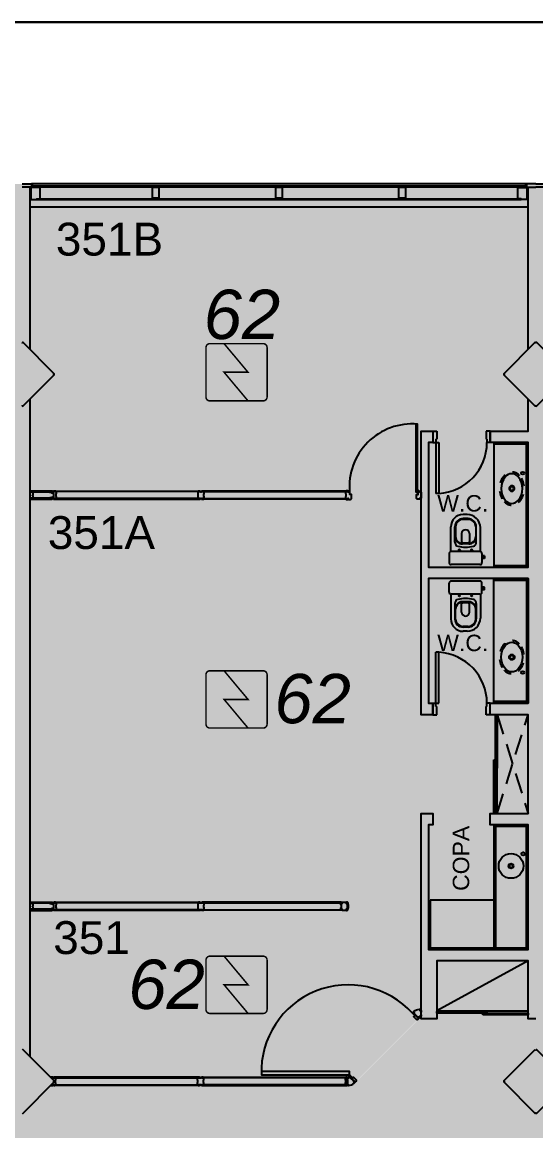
# Model space of a CAD drawing. Header units: metres. Extents: x -331 to 2982, y 362 to 2539.
# Drawn here: x 827.87 to 834.12, y 2226.21 to 2239.7 of the extents above; entities that cross this region are included whole.
import ezdxf

# ---------------------------------------------------------------- set-up
doc = ezdxf.new("R2010")
doc.units = ezdxf.units.M
for name, pattern in [('DASHED2', [0.375, 0.25, -0.125]), ('XR_BL2_3 PAV$0$CONTINUOUS', [0]), ('XR_BL2_3 PAV$0$HIDDEN', [0.375, 0.25, -0.125])]:
    doc.linetypes.add(name, pattern=pattern)
doc.layers.add('_corredores', color=251, linetype='Continuous', plot=False)
doc.layers.add('_salas', color=251, linetype='Continuous', plot=False)
for name, color, linetype in [('ALV', 251, 'Continuous'), ('CX', 251, 'Continuous'), ('DET. FUMAÇA', 1, 'Continuous'), ('Detector_antigo', 84, 'Continuous'), ('Div', 251, 'Continuous'), ('Est', 251, 'Continuous'), ('Mob', 251, 'Continuous'), ('Proj', 251, 'DASHED2'), ('Texto_Salas', 251, 'Continuous'), ('vid', 251, 'Continuous')]:
    doc.layers.add(name, color=color, linetype=linetype)
doc.layers.add('Botoeira_antiga', color=74, linetype='Continuous', lineweight=30)
doc.styles.add('ARIAL', font='arial.ttf')
doc.styles.add('X3G_ENTITY_1416C41F', font='arial.ttf', dxfattribs={"height": 0.6})
doc.styles.add('X3G_ENTITY_14228581', font='arial.ttf', dxfattribs={"height": 0.4})
doc.styles.add('X3G_ENTITY_14228582', font='arial.ttf', dxfattribs={"height": 0.4})
doc.styles.add('X3G_ENTITY_14228583', font='arial.ttf', dxfattribs={"height": 0.4})

# ---------------------------------------------------------------- blocks, each defined once
blk = doc.blocks.new('Detector de fumaça')
at = {"layer": 'DET. FUMAÇA', "linetype": 'Continuous', "lineweight": 15, "const_width": 0.0187}
blk.add_lwpolyline([(774.599, 539.816), (775.249, 539.816, -0.414214), (775.296, 539.769), (775.296, 539.167, -0.414214), (775.249, 539.12), (774.599, 539.12, -0.414214), (774.553, 539.167), (774.553, 539.769, -0.414214)], format="xyb", close=True, dxfattribs=at)
blk.add_lwpolyline([(774.773, 539.816), (775.064, 539.468), (774.773, 539.468), (775.064, 539.12)], dxfattribs=at)

msp = doc.modelspace()

# ---------------------------------------------------------------- hatches: boundary and pattern name
at = {"layer": '_corredores', "transparency": 33554508}
h = msp.add_hatch(color=256, dxfattribs=at)
h.dxf.hatch_style = 1
h.paths.add_polyline_path([(851.611, 2224.542), (870.381, 2224.542), (870.381, 2226.378), (870.191, 2226.378), (870.191, 2226.575), (870.005, 2226.762), (866.306, 2226.763), (866.29, 2226.729), (866.185, 2226.811), (865.424, 2227.572), (863.996, 2227.572), (862.567, 2227.572), (861.757, 2226.763), (861.722, 2226.763), (861.718, 2226.762), (861.705, 2226.761), (861.687, 2226.761), (858.092, 2226.763), (857.746, 2226.416), (857.399, 2226.763), (853.806, 2226.763), (853.79, 2226.729), (853.686, 2226.811), (852.924, 2227.572), (851.496, 2227.572), (849.749, 2227.572), (849.749, 2226.812), (849.609, 2226.812), (849.609, 2229.892), (844.805, 2229.892), (844.805, 2226.871), (844.864, 2226.812), (845.246, 2227.194), (845.628, 2226.812), (845.246, 2226.43), (844.805, 2226.871), (844.805, 2226.753), (844.815, 2226.763), (840.708, 2226.763), (840.376, 2226.43), (840.043, 2226.763), (836.436, 2226.763), (836.42, 2226.729), (836.316, 2226.811), (835.554, 2227.572), (834.126, 2227.572), (832.698, 2227.572), (831.888, 2226.763), (831.852, 2226.763), (831.849, 2226.762), (831.835, 2226.761), (831.817, 2226.761), (828.223, 2226.763), (827.876, 2226.416), (827.529, 2226.763), (823.936, 2226.763), (823.92, 2226.729), (823.815, 2226.811), (823.054, 2227.572), (821.626, 2227.572), (820.197, 2227.572), (819.387, 2226.763), (819.352, 2226.763), (819.348, 2226.762), (819.335, 2226.761), (819.317, 2226.761), (815.722, 2226.763), (815.376, 2226.416), (815.029, 2226.763), (811.436, 2226.763), (811.42, 2226.729), (811.315, 2226.811), (810.554, 2227.572), (809.126, 2227.572), (807.697, 2227.572), (806.887, 2226.763), (806.852, 2226.763), (806.848, 2226.762), (806.835, 2226.761), (806.817, 2226.761), (803.222, 2226.763), (802.876, 2226.416), (802.529, 2226.763), (798.936, 2226.763), (798.92, 2226.729), (798.815, 2226.811), (798.054, 2227.572), (796.626, 2227.572), (795.197, 2227.572), (794.387, 2226.763), (794.352, 2226.763), (794.348, 2226.762), (794.335, 2226.761), (794.317, 2226.761), (790.722, 2226.763), (790.376, 2226.416), (790.029, 2226.763), (786.436, 2226.763), (786.42, 2226.729), (786.315, 2226.811), (785.554, 2227.572), (784.126, 2227.572), (782.697, 2227.572), (781.887, 2226.763), (781.852, 2226.763), (781.848, 2226.762), (781.835, 2226.761), (781.817, 2226.761), (778.222, 2226.763), (777.876, 2226.416), (777.529, 2226.763), (773.936, 2226.763), (773.92, 2226.729), (773.816, 2226.811), (773.054, 2227.572), (771.626, 2227.572), (770.197, 2227.572), (769.387, 2226.763), (769.352, 2226.763), (769.348, 2226.762), (769.335, 2226.761), (769.317, 2226.761), (765.617, 2226.762), (765.431, 2226.575), (765.431, 2226.378), (765.241, 2226.378), (765.241, 2224.542), (770.086, 2224.542), (770.086, 2214.629), (770.226, 2214.629), (770.226, 2205.509), (767.338, 2205.509), (767.338, 2207.704), (766.211, 2207.704), (766.211, 2205.509), (751.111, 2205.509), (751.111, 2210.741), (749.911, 2210.741), (749.911, 2205.509), (746.061, 2205.509), (746.061, 2201.894), (748.431, 2201.894), (748.431, 2203.594), (748.031, 2203.594), (748.031, 2203.794), (754.456, 2203.794), (754.456, 2203.594), (754.131, 2203.594), (754.131, 2201.894), (754.456, 2201.894), (754.456, 2201.694), (754.456, 2201.169), (757.956, 2201.169), (757.956, 2203.569), (757.956, 2203.769), (768.011, 2203.769), (768.011, 2203.749), (768.816, 2203.749), (768.816, 2195.789), (767.986, 2195.789), (767.986, 2195.769), (762.346, 2195.769), (761.071, 2195.769), (761.071, 2193.044), (754.156, 2193.044), (752.481, 2193.044), (752.481, 2160.519), (752.481, 2157.069), (754.081, 2157.069), (754.081, 2160.544), (753.906, 2160.544), (753.906, 2163.419), (754.171, 2163.419), (754.171, 2187.629), (760.806, 2187.629), (760.806, 2187.719), (773.011, 2187.719), (775.861, 2187.719), (782.791, 2187.719), (782.791, 2190.319), (775.861, 2190.319), (772.986, 2190.319), (772.986, 2195.79), (771.756, 2195.789), (771.756, 2203.744), (773.121, 2203.744), (773.121, 2203.829), (845.141, 2203.829), (845.141, 2195.819), (845.261, 2195.819), (845.261, 2190.319), (839.761, 2190.319), (839.761, 2188.494), (845.261, 2188.494), (845.261, 2187.569), (849.661, 2187.569), (849.661, 2185.094), (852.261, 2185.094), (852.261, 2183.894), (853.061, 2183.894), (853.061, 2176.889), (852.261, 2176.889), (852.261, 2175.254), (853.061, 2175.254), (853.061, 2168.394), (852.261, 2168.394), (852.261, 2166.994), (853.061, 2166.994), (853.061, 2159.489), (825.261, 2159.489), (825.261, 2158.669), (814.561, 2158.669), (814.561, 2159.469), (811.031, 2159.469), (811.031, 2158.069), (813.081, 2158.069), (813.081, 2157.769), (812.881, 2157.769), (812.881, 2156.869), (827.081, 2156.869), (827.081, 2158.069), (854.661, 2158.069), (854.661, 2183.893), (855.756, 2183.893), (855.756, 2184.657), (854.661, 2184.657), (854.661, 2186.757), (855.756, 2186.757), (855.756, 2187.519), (852.011, 2187.519), (852.011, 2187.719), (870.321, 2187.719), (870.321, 2195.769), (866.411, 2195.769), (866.411, 2195.773), (852.411, 2195.789), (852.411, 2195.699), (852.411, 2190.369), (849.561, 2190.369), (849.561, 2205.509), (845.001, 2205.509), (845.001, 2208.659), (849.561, 2208.659), (849.561, 2208.919), (849.561, 2212.194), (852.211, 2212.194), (852.211, 2214.629), (851.611, 2214.629)])
h.paths.add_polyline_path([(845.931, 2221.609), (845.47, 2221.609), (845.47, 2222.029), (843.97, 2222.029), (843.97, 2221.609), (843.95, 2220.109), (845.93, 2220.109), (845.931, 2214.629), (846.008, 2214.629), (846.008, 2210.809), (843.811, 2210.809), (843.811, 2205.509), (835.011, 2205.509), (835.011, 2210.809), (833.811, 2210.809), (833.811, 2205.509), (825.011, 2205.509), (825.011, 2210.809), (823.811, 2210.809), (823.811, 2205.509), (815.011, 2205.509), (815.011, 2210.809), (813.811, 2210.809), (813.811, 2205.509), (805.011, 2205.509), (805.011, 2210.809), (803.811, 2210.809), (803.811, 2205.509), (795.011, 2205.509), (795.011, 2210.809), (793.811, 2210.809), (793.811, 2205.509), (785.011, 2205.509), (785.011, 2210.809), (783.811, 2210.809), (783.811, 2205.509), (775.011, 2205.509), (775.011, 2210.809), (773.981, 2210.809), (773.981, 2205.509), (773.196, 2205.509), (773.196, 2214.629), (773.126, 2214.629), (773.125, 2220.109), (775.146, 2220.109), (775.146, 2221.609), (775.126, 2221.609), (775.126, 2222.029), (773.626, 2222.029), (773.626, 2221.609), (773.166, 2221.609), (773.166, 2224.542), (845.931, 2224.541)], flags=16)
h.paths.add_polyline_path([(851.496, 2226.43), (851.114, 2226.812), (851.496, 2227.194), (851.878, 2226.812)], flags=16)
h.paths.add_polyline_path([(834.508, 2226.812), (834.126, 2226.43), (833.744, 2226.812), (834.126, 2227.194)], flags=16)
h.paths.add_polyline_path([(863.614, 2226.812), (863.996, 2227.194), (864.378, 2226.812), (863.996, 2226.43)], flags=16)
h.paths.add_polyline_path([(822.008, 2226.812), (821.626, 2226.43), (821.244, 2226.812), (821.626, 2227.194)], flags=16)
h.paths.add_polyline_path([(864.389, 2190.556), (864.551, 2190.634), (864.712, 2190.35), (866.013, 2191.248, -0.431733), (866.332, 2192.391), (865.598, 2193.79), (865.28, 2193.589), (865.172, 2193.734, -2.788173)], flags=16)
h.paths.add_polyline_path([(809.508, 2226.812), (809.126, 2226.43), (808.744, 2226.812), (809.126, 2227.194)], flags=16)
h.paths.add_polyline_path([(797.008, 2226.812), (796.626, 2226.43), (796.244, 2226.812), (796.626, 2227.194)], flags=16)
h.paths.add_polyline_path([(784.507, 2226.812), (784.126, 2226.43), (783.744, 2226.812), (784.126, 2227.194)], flags=16)
h.paths.add_polyline_path([(772.008, 2226.812), (771.626, 2226.43), (771.244, 2226.812), (771.626, 2227.194)], flags=16)
h.paths.add_polyline_path([(767.557, 2193.922), (767.41, 2193.819), (767.205, 2194.063), (766.31, 2193.169, -0.414214), (766.31, 2192.369), (767.205, 2191.475), (767.41, 2191.719), (767.557, 2191.616, -3.171595)], flags=16)
at = {"layer": '_salas', "transparency": 33554559}
h = msp.add_hatch(color=256, dxfattribs=at)
h.dxf.hatch_style = 1
h.paths.add_polyline_path([(870.379, 2237.729), (851.629, 2237.729), (851.629, 2239.284), (851.299, 2239.284), (851.299, 2237.729), (840.564, 2237.729), (840.564, 2239.284), (840.234, 2239.284), (840.234, 2237.729), (765.239, 2237.729), (765.239, 2226.38), (765.429, 2226.38), (765.429, 2226.577), (765.615, 2226.764), (769.35, 2226.765), (769.383, 2226.773), (769.434, 2226.814), (770.192, 2227.57), (770.205, 2227.583), (770.229, 2227.574), (771.624, 2227.574), (773.019, 2227.574), (773.043, 2227.583), (773.056, 2227.57), (773.814, 2226.814), (773.866, 2226.773), (773.898, 2226.765), (777.527, 2226.765), (777.867, 2226.425), (777.874, 2226.432), (778.221, 2226.765), (781.85, 2226.765), (781.882, 2226.773), (781.934, 2226.814), (782.692, 2227.57), (782.705, 2227.583), (782.729, 2227.574), (784.124, 2227.574), (785.519, 2227.574), (785.543, 2227.583), (785.556, 2227.57), (786.314, 2226.814), (786.365, 2226.773), (786.398, 2226.765), (790.027, 2226.765), (790.367, 2226.425), (790.374, 2226.432), (790.721, 2226.765), (794.35, 2226.765), (794.382, 2226.773), (794.434, 2226.814), (795.191, 2227.57), (795.205, 2227.583), (795.229, 2227.574), (796.624, 2227.574), (798.019, 2227.574), (798.043, 2227.583), (798.056, 2227.57), (798.814, 2226.814), (798.865, 2226.773), (798.898, 2226.765), (802.527, 2226.765), (802.867, 2226.425), (802.874, 2226.432), (803.221, 2226.765), (806.85, 2226.765), (806.882, 2226.773), (806.934, 2226.814), (807.691, 2227.57), (807.705, 2227.583), (807.729, 2227.574), (809.124, 2227.574), (810.519, 2227.574), (810.543, 2227.583), (810.556, 2227.57), (811.314, 2226.814), (811.365, 2226.773), (811.398, 2226.765), (815.027, 2226.765), (815.367, 2226.425), (815.374, 2226.432), (815.721, 2226.765), (819.35, 2226.765), (819.382, 2226.773), (819.434, 2226.814), (820.191, 2227.57), (820.204, 2227.583), (820.229, 2227.574), (821.624, 2227.574), (823.019, 2227.574), (823.043, 2227.583), (823.056, 2227.57), (823.814, 2226.814), (823.865, 2226.773), (823.898, 2226.765), (827.528, 2226.765), (827.867, 2226.425), (827.874, 2226.432), (828.221, 2226.765), (831.85, 2226.765), (831.883, 2226.773), (831.935, 2226.814), (832.692, 2227.57), (832.705, 2227.583), (832.729, 2227.574), (834.124, 2227.574), (835.519, 2227.574), (835.544, 2227.583), (835.557, 2227.57), (836.314, 2226.814), (836.366, 2226.773), (836.398, 2226.765), (840.042, 2226.765), (840.374, 2226.432), (840.707, 2226.765), (844.803, 2226.765), (844.803, 2229.894), (849.608, 2229.894), (849.608, 2226.814), (849.748, 2226.814), (849.748, 2227.574), (851.494, 2227.574), (852.889, 2227.574), (852.913, 2227.583), (852.926, 2227.57), (853.684, 2226.814), (853.736, 2226.773), (853.768, 2226.765), (857.397, 2226.765), (857.737, 2226.425), (857.744, 2226.432), (858.091, 2226.765), (861.72, 2226.765), (861.752, 2226.773), (861.804, 2226.814), (862.562, 2227.57), (862.575, 2227.583), (862.599, 2227.574), (863.994, 2227.574), (865.389, 2227.574), (865.413, 2227.583), (865.426, 2227.57), (866.184, 2226.814), (866.235, 2226.773), (866.268, 2226.765), (870.003, 2226.764), (870.189, 2226.577), (870.189, 2226.38), (870.379, 2226.38)])
h = msp.add_hatch(color=256, dxfattribs=at)
h.dxf.hatch_style = 1
h.paths.add_polyline_path([(834.124, 2227.196), (833.742, 2226.814), (834.124, 2226.432), (834.506, 2226.814)])
h.paths.add_polyline_path([(845.626, 2226.814), (845.244, 2227.196), (844.862, 2226.814), (845.244, 2226.432)])
h.paths.add_polyline_path([(851.876, 2226.814), (851.494, 2227.196), (851.112, 2226.814), (851.494, 2226.432)])
h.paths.add_polyline_path([(864.376, 2226.814), (863.994, 2227.196), (863.612, 2226.814), (863.994, 2226.432)])

# ---------------------------------------------------------------- linework, layer by layer
at = {"layer": 'ALV'}
for p, q in [((827.969, 2237.689), (827.969, 2235.715)), ((827.969, 2235.113), (827.969, 2227.115))]:
    msp.add_line(p, q, dxfattribs=at)
for points in [[(834.029, 2235.715), (834.029, 2237.689), (834.124, 2237.689)], [(834.124, 2227.574), (834.029, 2227.574), (834.029, 2228.279), (832.919, 2228.279), (832.919, 2227.574), (832.729, 2227.574), (832.729, 2230.074), (832.869, 2230.074), (832.869, 2229.934), (832.819, 2229.934), (832.819, 2228.419), (834.029, 2228.419), (834.029, 2229.934), (833.569, 2229.934), (833.569, 2230.074), (834.029, 2230.074), (834.029, 2231.274), (833.569, 2231.274), (833.569, 2231.414), (834.029, 2231.414), (834.029, 2232.929), (832.819, 2232.929), (832.819, 2231.414), (832.869, 2231.414), (832.869, 2231.274), (832.729, 2231.274), (832.729, 2234.724), (832.869, 2234.724), (832.869, 2234.584), (832.819, 2234.584), (832.819, 2233.069), (834.029, 2233.069), (834.029, 2234.584), (833.569, 2234.584), (833.569, 2234.724), (834.029, 2234.724), (834.029, 2235.113)]]:
    msp.add_lwpolyline(points, dxfattribs=at)
at = {"layer": 'Botoeira_antiga'}
msp.add_line((763.393, 2239.697), (872.029, 2239.697), dxfattribs=at)
at = {"layer": 'CX', "linetype": 'ByBlock', "ltscale": 0.1}
for p, q in [((827.874, 2237.729), (827.989, 2237.729)), ((827.989, 2237.689), (827.874, 2237.689)), ((827.989, 2237.729), (827.989, 2237.689)), ((827.989, 2237.714), (828.009, 2237.714)), ((828.009, 2237.714), (828.009, 2237.688)), ((834.009, 2237.714), (833.989, 2237.714)), ((833.989, 2237.714), (833.989, 2237.688)), ((834.124, 2237.729), (834.009, 2237.729)), ((834.009, 2237.729), (834.009, 2237.689)), ((834.009, 2237.689), (834.124, 2237.689))]:
    msp.add_line(p, q, dxfattribs=at)
at = {"layer": 'CX'}
for p, q in [((827.979, 2237.539), (827.979, 2237.685)), ((827.979, 2237.685), (827.979, 2237.539)), ((834.019, 2237.685), (834.019, 2237.539)), ((834.019, 2237.539), (834.019, 2237.685)), ((832.869, 2234.724), (832.919, 2234.724)), ((832.869, 2234.724), (832.869, 2234.584)), ((832.919, 2234.724), (832.919, 2234.624)), ((833.569, 2234.724), (833.519, 2234.724)), ((833.519, 2234.724), (833.519, 2234.624)), ((833.569, 2234.724), (833.569, 2234.584)), ((832.869, 2234.584), (832.909, 2234.584)), ((832.909, 2234.624), (832.909, 2234.584)), ((832.909, 2234.624), (832.919, 2234.624)), ((832.909, 2234.584), (832.944, 2234.584)), ((832.909, 2234.584), (832.909, 2233.965)), ((832.944, 2234.584), (832.944, 2233.965)), ((833.529, 2234.624), (833.519, 2234.624)), ((833.529, 2234.624), (833.529, 2234.584)), ((833.569, 2234.584), (833.529, 2234.584)), ((832.944, 2233.965), (832.909, 2233.965)), ((832.909, 2231.414), (832.909, 2232.033)), ((832.944, 2232.033), (832.909, 2232.033)), ((832.944, 2231.414), (832.944, 2232.033)), ((832.869, 2231.274), (832.869, 2231.414)), ((832.869, 2231.414), (832.909, 2231.414)), ((832.909, 2231.414), (832.944, 2231.414)), ((832.909, 2231.374), (832.909, 2231.414)), ((832.909, 2231.374), (832.919, 2231.374)), ((832.919, 2231.274), (832.919, 2231.374)), ((833.519, 2231.274), (833.519, 2231.374)), ((833.529, 2231.374), (833.519, 2231.374)), ((833.569, 2231.414), (833.529, 2231.414)), ((833.529, 2231.374), (833.529, 2231.414)), ((833.569, 2231.274), (833.569, 2231.414)), ((832.869, 2231.274), (832.919, 2231.274)), ((833.569, 2231.274), (833.519, 2231.274))]:
    msp.add_line(p, q, dxfattribs=at)
at = {"layer": 'CX', "color": 251, "true_color": 0x606060}
for p, q in [((834.009, 2237.729), (827.989, 2237.729)), ((827.969, 2237.449), (834.029, 2237.449))]:
    msp.add_line(p, q, dxfattribs=at)
at = {"layer": 'CX', "color": 251, "linetype": 'ByBlock', "ltscale": 0.1}
for p, q in [((834.124, 2237.729), (834.239, 2237.729)), ((834.239, 2237.689), (834.124, 2237.689))]:
    msp.add_line(p, q, dxfattribs=at)
at = {"layer": 'CX'}
for points in [[(828.094, 2237.688), (828.015, 2237.688), (827.979, 2237.688), (827.979, 2237.539), (828.009, 2237.539), (828.009, 2237.54), (828.054, 2237.54), (828.054, 2237.55), (828.094, 2237.55)], [(829.459, 2237.689), (829.539, 2237.689), (829.539, 2237.555), (829.459, 2237.555)], [(830.959, 2237.689), (831.039, 2237.689), (831.039, 2237.555), (830.959, 2237.555)], [(832.459, 2237.689), (832.539, 2237.689), (832.539, 2237.555), (832.459, 2237.555)], [(833.904, 2237.688), (833.983, 2237.688), (834.019, 2237.688), (834.019, 2237.539), (833.989, 2237.539), (833.989, 2237.54), (833.944, 2237.54), (833.944, 2237.55), (833.904, 2237.55)], [(832.664, 2234.808), (832.664, 2233.983), (832.684, 2233.983), (832.684, 2234.808)], [(832.919, 2227.644), (832.919, 2227.664), (833.529, 2227.664), (833.529, 2227.644)], [(833.479, 2227.624), (833.479, 2227.644), (834.029, 2227.644), (834.029, 2227.624)], [(831.855, 2226.895), (831.855, 2226.933), (830.785, 2226.933), (830.785, 2226.895)]]:
    msp.add_lwpolyline(points, close=True, dxfattribs=at)
for points in [[(828.009, 2233.956), (828.006, 2233.967, 0.194954), (828.005, 2233.968), (828.004, 2233.969, -0.387702), (828.003, 2233.972), (828.005, 2233.975), (828.004, 2233.975), (828.002, 2233.971), (828.001, 2233.971), (828.001, 2233.978), (828.013, 2233.978), (828.013, 2233.979), (827.969, 2233.979), (827.969, 2233.909), (828.013, 2233.909), (828.013, 2233.911), (828.001, 2233.911), (828.001, 2233.917), (828.002, 2233.918), (828.004, 2233.914), (828.005, 2233.914), (828.003, 2233.917, -0.387702), (828.004, 2233.92), (828.005, 2233.921, 0.194954), (828.006, 2233.922), (828.009, 2233.932, 0.268551), (828.007, 2233.937), (827.999, 2233.942), (827.999, 2233.946), (828.007, 2233.952, 0.268551)], [(830.048, 2233.986), (830.052, 2233.986, -0.414214), (830.055, 2233.983), (830.055, 2233.989, -0.439162), (830.061, 2233.995), (830.079, 2233.995, -0.414214), (830.08, 2233.994), (830.08, 2233.994), (830.065, 2233.994), (830.065, 2233.987), (830.08, 2233.987, -0.322891), (830.085, 2233.981), (830.085, 2233.961, -0.13729), (830.085, 2233.958), (830.083, 2233.956, 0.13729), (830.082, 2233.953), (830.082, 2233.944), (830.082, 2233.935, 0.13729), (830.083, 2233.933), (830.085, 2233.93, -0.13729), (830.085, 2233.928), (830.085, 2233.907, -0.322891), (830.08, 2233.902), (830.065, 2233.902), (830.065, 2233.895), (830.08, 2233.895), (830.08, 2233.894, -0.414214), (830.079, 2233.893), (830.061, 2233.893, -0.439162), (830.055, 2233.9), (830.055, 2233.905, -0.414214), (830.052, 2233.902), (830.048, 2233.902, -0.414214), (830.045, 2233.905), (830.045, 2233.9, -0.439162), (830.039, 2233.893), (830.021, 2233.893, -0.414214), (830.02, 2233.894), (830.02, 2233.895), (830.035, 2233.895), (830.035, 2233.902), (830.02, 2233.902, -0.322891), (830.014, 2233.907), (830.014, 2233.928, -0.13729), (830.015, 2233.93), (830.017, 2233.933, 0.13729), (830.017, 2233.935), (830.017, 2233.944), (830.017, 2233.953, 0.13729), (830.017, 2233.956), (830.015, 2233.958, -0.13729), (830.014, 2233.961), (830.014, 2233.981, -0.322891), (830.02, 2233.987), (830.035, 2233.987), (830.035, 2233.994), (830.02, 2233.994), (830.02, 2233.994, -0.414214), (830.021, 2233.995), (830.039, 2233.995, -0.439162), (830.045, 2233.989), (830.045, 2233.983, -0.414214)], [(831.841, 2233.9), (831.841, 2233.907), (831.842, 2233.907), (831.842, 2233.898, 0.422579), (831.847, 2233.893), (831.865, 2233.893, 0.414214), (831.882, 2233.909), (831.882, 2233.951, 0.414214), (831.88, 2233.953), (831.872, 2233.953), (831.874, 2233.951), (831.868, 2233.951), (831.869, 2233.953), (831.862, 2233.953), (831.862, 2233.993, 0.414214), (831.86, 2233.995), (831.847, 2233.995, 0.414214), (831.842, 2233.99), (831.842, 2233.979), (831.841, 2233.979), (831.841, 2233.989, 0.439162), (831.835, 2233.995), (831.817, 2233.995, 0.414214), (831.816, 2233.994), (831.816, 2233.994), (831.831, 2233.994), (831.831, 2233.987), (831.816, 2233.987, 0.322891), (831.81, 2233.981), (831.81, 2233.961, 0.13729), (831.811, 2233.958), (831.813, 2233.956, -0.13729), (831.813, 2233.953), (831.813, 2233.944), (831.813, 2233.935, -0.13729), (831.813, 2233.933), (831.811, 2233.93, 0.13729), (831.81, 2233.928), (831.81, 2233.907, 0.322891), (831.816, 2233.902), (831.831, 2233.902), (831.831, 2233.895), (831.816, 2233.895), (831.816, 2233.894, 0.414214), (831.817, 2233.893), (831.835, 2233.893, 0.439162)], [(830.048, 2228.986), (830.052, 2228.986, -0.414214), (830.055, 2228.983), (830.055, 2228.989, -0.439162), (830.061, 2228.995), (830.079, 2228.995, -0.414214), (830.08, 2228.994), (830.08, 2228.994), (830.065, 2228.994), (830.065, 2228.987), (830.08, 2228.987, -0.322891), (830.085, 2228.981), (830.085, 2228.961, -0.13729), (830.085, 2228.958), (830.083, 2228.956, 0.13729), (830.082, 2228.953), (830.082, 2228.944), (830.082, 2228.935, 0.13729), (830.083, 2228.933), (830.085, 2228.93, -0.13729), (830.085, 2228.928), (830.085, 2228.907, -0.322891), (830.08, 2228.902), (830.065, 2228.902), (830.065, 2228.895), (830.08, 2228.895), (830.08, 2228.894, -0.414214), (830.079, 2228.893), (830.061, 2228.893, -0.439162), (830.055, 2228.9), (830.055, 2228.905, -0.414214), (830.052, 2228.902), (830.048, 2228.902, -0.414214), (830.045, 2228.905), (830.045, 2228.9, -0.439162), (830.039, 2228.893), (830.021, 2228.893, -0.414214), (830.02, 2228.894), (830.02, 2228.895), (830.035, 2228.895), (830.035, 2228.902), (830.02, 2228.902, -0.322891), (830.014, 2228.907), (830.014, 2228.928, -0.13729), (830.015, 2228.93), (830.017, 2228.933, 0.13729), (830.017, 2228.935), (830.017, 2228.944), (830.017, 2228.953, 0.13729), (830.017, 2228.956), (830.015, 2228.958, -0.13729), (830.014, 2228.961), (830.014, 2228.981, -0.322891), (830.02, 2228.987), (830.035, 2228.987), (830.035, 2228.994), (830.02, 2228.994), (830.02, 2228.994, -0.414214), (830.021, 2228.995), (830.039, 2228.995, -0.439162), (830.045, 2228.989), (830.045, 2228.983, -0.414214)], [(831.755, 2228.965), (831.755, 2228.962), (831.754, 2228.962, -0.414214), (831.753, 2228.962), (831.753, 2228.979), (831.768, 2228.979), (831.768, 2228.99, -0.414214), (831.773, 2228.995), (831.813, 2228.995, -0.414214), (831.818, 2228.99), (831.818, 2228.979), (831.833, 2228.979), (831.833, 2228.962, -0.414214), (831.833, 2228.962), (831.832, 2228.962), (831.832, 2228.963, 0.414214), (831.83, 2228.965), (831.828, 2228.965), (831.828, 2228.924), (831.83, 2228.924, 0.414214), (831.832, 2228.926), (831.832, 2228.927), (831.833, 2228.927, -0.414214), (831.833, 2228.926), (831.833, 2228.909), (831.818, 2228.909), (831.818, 2228.898, -0.414214), (831.813, 2228.893), (831.793, 2228.893), (831.773, 2228.893, -0.414214), (831.768, 2228.898), (831.768, 2228.909), (831.753, 2228.909), (831.753, 2228.926, -0.414214), (831.754, 2228.927), (831.755, 2228.927), (831.755, 2228.924), (831.758, 2228.924), (831.758, 2228.965)], [(831.828, 2228.893, 0.32019), (831.837, 2228.9, -0.002744), (831.841, 2228.911, 0.332744), (831.84, 2228.912, -0.702025), (831.841, 2228.916, 0.317833), (831.842, 2228.917, 0.05088), (831.844, 2228.944, 0.05088), (831.842, 2228.972, 0.317833), (831.841, 2228.973, -0.702025), (831.84, 2228.977, 0.332744), (831.841, 2228.978, -0.002744), (831.837, 2228.989, 0.32019), (831.828, 2228.995), (831.825, 2228.995, 0.414214), (831.82, 2228.99), (831.82, 2228.979), (831.833, 2228.979), (831.833, 2228.962, -0.414214), (831.833, 2228.962), (831.832, 2228.962), (831.832, 2228.963, 0.414214), (831.83, 2228.965), (831.828, 2228.965), (831.828, 2228.924), (831.83, 2228.924, 0.414214), (831.832, 2228.926), (831.832, 2228.927), (831.833, 2228.927, -0.414214), (831.833, 2228.926), (831.833, 2228.909), (831.82, 2228.909), (831.82, 2228.898, 0.414214), (831.825, 2228.893)], [(828.009, 2228.956), (828.006, 2228.967, 0.194954), (828.005, 2228.968), (828.004, 2228.969, -0.387702), (828.003, 2228.972), (828.005, 2228.975), (828.004, 2228.975), (828.002, 2228.971), (828.001, 2228.971), (828.001, 2228.978), (828.013, 2228.978), (828.013, 2228.979), (827.969, 2228.979), (827.969, 2228.909), (828.013, 2228.909), (828.013, 2228.911), (828.001, 2228.911), (828.001, 2228.917), (828.002, 2228.918), (828.004, 2228.914), (828.005, 2228.914), (828.003, 2228.917, -0.387702), (828.004, 2228.92), (828.005, 2228.921, 0.194954), (828.006, 2228.922), (828.009, 2228.932, 0.268551), (828.007, 2228.937), (827.999, 2228.942), (827.999, 2228.946), (828.007, 2228.952, 0.268551)], [(832.729, 2227.659, -0.414214), (832.728, 2227.658), (832.727, 2227.658), (832.727, 2227.659, 0.414214), (832.725, 2227.661), (832.724, 2227.661), (832.724, 2227.641), (832.724, 2227.621), (832.725, 2227.621, 0.414214), (832.727, 2227.622), (832.727, 2227.623), (832.728, 2227.623, -0.414214), (832.729, 2227.623), (832.729, 2227.606), (832.714, 2227.606), (832.714, 2227.595, -0.668179), (832.705, 2227.591), (832.697, 2227.599), (832.687, 2227.589), (832.675, 2227.601, -0.414214), (832.675, 2227.601), (832.675, 2227.602), (832.676, 2227.601, 0.414214), (832.679, 2227.601), (832.68, 2227.603), (832.651, 2227.631), (832.65, 2227.63, 0.414214), (832.65, 2227.627), (832.651, 2227.627), (832.65, 2227.626, -0.414214), (832.649, 2227.626), (832.637, 2227.638), (832.648, 2227.649), (832.64, 2227.657, -0.441105), (832.64, 2227.664, -0.152372), (832.708, 2227.692, -0.441105), (832.714, 2227.687), (832.714, 2227.676), (832.729, 2227.676)], [(828.248, 2226.792), (828.263, 2226.807), (828.256, 2226.814), (828.263, 2226.821), (828.248, 2226.837), (828.248, 2226.859, -0.439162), (828.254, 2226.866), (828.272, 2226.866, -0.414214), (828.273, 2226.865), (828.273, 2226.864), (828.258, 2226.864), (828.258, 2226.857), (828.272, 2226.857, -0.322891), (828.278, 2226.852), (828.278, 2226.831, -0.13729), (828.277, 2226.829), (828.276, 2226.826, 0.13729), (828.275, 2226.823), (828.275, 2226.815), (828.275, 2226.806, 0.13729), (828.276, 2226.803), (828.277, 2226.8, -0.13729), (828.278, 2226.798), (828.278, 2226.778, -0.322891), (828.272, 2226.772), (828.258, 2226.772), (828.258, 2226.765), (828.273, 2226.765), (828.273, 2226.765, -0.414214), (828.272, 2226.764), (828.254, 2226.764, -0.439162), (828.248, 2226.77)], [(830.043, 2226.857), (830.047, 2226.857, -0.414214), (830.05, 2226.854), (830.05, 2226.859, -0.439162), (830.056, 2226.866), (830.074, 2226.866, -0.414214), (830.075, 2226.865), (830.075, 2226.864), (830.06, 2226.864), (830.06, 2226.857), (830.075, 2226.857, -0.322891), (830.08, 2226.852), (830.08, 2226.831, -0.13729), (830.08, 2226.829), (830.078, 2226.826, 0.13729), (830.077, 2226.823), (830.077, 2226.815), (830.077, 2226.806, 0.13729), (830.078, 2226.803), (830.08, 2226.8, -0.13729), (830.08, 2226.798), (830.08, 2226.778, -0.322891), (830.075, 2226.772), (830.06, 2226.772), (830.06, 2226.765), (830.075, 2226.765), (830.075, 2226.765, -0.414214), (830.074, 2226.764), (830.056, 2226.764, -0.439162), (830.05, 2226.77), (830.05, 2226.776, -0.414214), (830.047, 2226.773), (830.043, 2226.773, -0.414214), (830.04, 2226.776), (830.04, 2226.77, -0.439162), (830.034, 2226.764), (830.016, 2226.764, -0.414214), (830.015, 2226.765), (830.015, 2226.765), (830.03, 2226.765), (830.03, 2226.772), (830.015, 2226.772, -0.322891), (830.009, 2226.778), (830.009, 2226.798, -0.13729), (830.01, 2226.8), (830.012, 2226.803, 0.13729), (830.012, 2226.806), (830.012, 2226.815), (830.012, 2226.823, 0.13729), (830.012, 2226.826), (830.01, 2226.829, -0.13729), (830.009, 2226.831), (830.009, 2226.852, -0.322891), (830.015, 2226.857), (830.03, 2226.857), (830.03, 2226.864), (830.015, 2226.864), (830.015, 2226.865, -0.414214), (830.016, 2226.866), (830.034, 2226.866, -0.439162), (830.04, 2226.859), (830.04, 2226.854, -0.414214)], [(831.809, 2226.798, -0.13729), (831.809, 2226.801), (831.811, 2226.804, 0.13729), (831.812, 2226.806), (831.812, 2226.815), (831.812, 2226.824, 0.13729), (831.811, 2226.827), (831.809, 2226.829, -0.13729), (831.809, 2226.832), (831.809, 2226.852, -0.322891), (831.814, 2226.857), (831.829, 2226.857), (831.829, 2226.865), (831.814, 2226.865), (831.814, 2226.865, -0.414214), (831.815, 2226.866), (831.833, 2226.866, -0.439162), (831.839, 2226.86), (831.839, 2226.85), (831.826, 2226.85), (831.826, 2226.833, 0.414214), (831.827, 2226.833), (831.828, 2226.833), (831.828, 2226.834, -0.414214), (831.829, 2226.835), (831.831, 2226.835), (831.831, 2226.815), (831.831, 2226.795), (831.829, 2226.795, -0.414214), (831.828, 2226.797), (831.828, 2226.798), (831.827, 2226.798, 0.414214), (831.826, 2226.797), (831.826, 2226.78), (831.839, 2226.78), (831.839, 2226.77, -0.439162), (831.833, 2226.763), (831.815, 2226.763, -0.414214), (831.814, 2226.764), (831.814, 2226.764), (831.829, 2226.764), (831.829, 2226.772), (831.814, 2226.772, -0.322891), (831.809, 2226.777)], [(831.826, 2226.78), (831.841, 2226.78), (831.841, 2226.769, 0.440902), (831.847, 2226.764, 0.152386), (831.914, 2226.792, 0.440902), (831.915, 2226.8), (831.907, 2226.807), (831.918, 2226.818), (831.906, 2226.83, 0.414214), (831.905, 2226.83), (831.904, 2226.829), (831.905, 2226.829, -0.414214), (831.905, 2226.826), (831.904, 2226.825), (831.875, 2226.854), (831.876, 2226.855, -0.414214), (831.879, 2226.855), (831.879, 2226.854), (831.88, 2226.855, 0.414214), (831.88, 2226.855), (831.868, 2226.868), (831.857, 2226.857), (831.85, 2226.865, 0.668179), (831.841, 2226.861), (831.841, 2226.85), (831.826, 2226.85), (831.826, 2226.833, 0.414214), (831.827, 2226.833), (831.828, 2226.833), (831.828, 2226.834, -0.414214), (831.829, 2226.835), (831.831, 2226.835), (831.831, 2226.815), (831.831, 2226.795), (831.829, 2226.795, -0.414214), (831.828, 2226.797), (831.828, 2226.798), (831.827, 2226.798, 0.414214), (831.826, 2226.797)], [(831.858, 2226.857), (831.851, 2226.864, -0.414214), (831.851, 2226.871), (831.86, 2226.88, -0.414214), (831.863, 2226.88), (831.871, 2226.872), (831.87, 2226.871), (831.87, 2226.871), (831.871, 2226.872), (831.871, 2226.872), (831.862, 2226.881, 0.294496), (831.86, 2226.882, -3.099483), (831.864, 2226.888), (831.866, 2226.886), (831.865, 2226.885), (831.886, 2226.864), (831.884, 2226.862), (831.874, 2226.872), (831.874, 2226.871), (831.883, 2226.863), (831.881, 2226.86), (831.881, 2226.86), (831.882, 2226.861), (831.89, 2226.853), (831.895, 2226.858), (831.896, 2226.855), (831.9, 2226.86), (831.898, 2226.86), (831.903, 2226.866, -0.414214), (831.906, 2226.866), (831.934, 2226.837, -0.414214), (831.934, 2226.814), (831.921, 2226.8, -0.422579), (831.914, 2226.801), (831.907, 2226.808), (831.918, 2226.818), (831.906, 2226.83, 0.414214), (831.905, 2226.83), (831.904, 2226.829), (831.905, 2226.829, -0.414214), (831.905, 2226.826), (831.904, 2226.825), (831.875, 2226.854), (831.876, 2226.855, -0.414214), (831.879, 2226.855), (831.879, 2226.854), (831.88, 2226.855, 0.414214), (831.88, 2226.855), (831.868, 2226.868)]]:
    msp.add_lwpolyline(points, format="xyb", close=True, dxfattribs=at)
at = {"layer": 'CX', "linetype": 'XR_BL2_3 PAV$0$CONTINUOUS'}
for points in [[(828.279, 2233.893), (828.261, 2233.893, -0.420879), (828.255, 2233.9), (828.255, 2233.91), (828.235, 2233.91), (828.235, 2233.915), (828.231, 2233.915), (828.23, 2233.913, -0.414214), (828.227, 2233.91), (828.219, 2233.91), (828.212, 2233.91), (828.212, 2233.911), (828.219, 2233.911), (828.227, 2233.911, 0.414214), (828.229, 2233.913), (828.229, 2233.915, -0.414214), (828.23, 2233.916), (828.238, 2233.917, 0.212526), (828.239, 2233.918), (828.239, 2233.919), (828.24, 2233.918), (828.239, 2233.917, -0.204506), (828.238, 2233.916), (828.237, 2233.916), (828.237, 2233.911), (828.25, 2233.911), (828.25, 2233.927), (828.259, 2233.927), (828.259, 2233.947), (828.259, 2233.962), (828.25, 2233.962), (828.25, 2233.978), (828.237, 2233.978), (828.237, 2233.973), (828.238, 2233.973, -0.204506), (828.239, 2233.972), (828.24, 2233.971), (828.239, 2233.97), (828.239, 2233.971, 0.212526), (828.238, 2233.972), (828.23, 2233.973, -0.414214), (828.229, 2233.974), (828.229, 2233.976, 0.414214), (828.227, 2233.978), (828.223, 2233.978), (828.212, 2233.978), (828.212, 2233.979), (828.223, 2233.979), (828.227, 2233.979, -0.414214), (828.23, 2233.976), (828.231, 2233.974), (828.235, 2233.974), (828.235, 2233.98), (828.255, 2233.98), (828.255, 2233.989, -0.420879), (828.261, 2233.996), (828.279, 2233.996, -0.414214), (828.28, 2233.995), (828.28, 2233.994), (828.265, 2233.994), (828.265, 2233.987), (828.28, 2233.987, -0.322891), (828.286, 2233.982), (828.286, 2233.961, -0.13729), (828.285, 2233.959), (828.284, 2233.956, 0.13729), (828.283, 2233.954), (828.283, 2233.944), (828.283, 2233.935, 0.13729), (828.284, 2233.933), (828.285, 2233.93, -0.13729), (828.286, 2233.928), (828.286, 2233.907, -0.322891), (828.28, 2233.902), (828.265, 2233.902), (828.265, 2233.895), (828.28, 2233.895), (828.28, 2233.894, -0.414214)], [(828.279, 2228.893), (828.261, 2228.893, -0.420879), (828.255, 2228.9), (828.255, 2228.91), (828.235, 2228.91), (828.235, 2228.915), (828.231, 2228.915), (828.23, 2228.913, -0.414214), (828.227, 2228.91), (828.219, 2228.91), (828.212, 2228.91), (828.212, 2228.911), (828.219, 2228.911), (828.227, 2228.911, 0.414214), (828.229, 2228.913), (828.229, 2228.915, -0.414214), (828.23, 2228.916), (828.238, 2228.917, 0.212526), (828.239, 2228.918), (828.239, 2228.919), (828.24, 2228.918), (828.239, 2228.917, -0.204506), (828.238, 2228.916), (828.237, 2228.916), (828.237, 2228.911), (828.25, 2228.911), (828.25, 2228.927), (828.259, 2228.927), (828.259, 2228.947), (828.259, 2228.962), (828.25, 2228.962), (828.25, 2228.978), (828.237, 2228.978), (828.237, 2228.973), (828.238, 2228.973, -0.204506), (828.239, 2228.972), (828.24, 2228.971), (828.239, 2228.97), (828.239, 2228.971, 0.212526), (828.238, 2228.972), (828.23, 2228.973, -0.414214), (828.229, 2228.974), (828.229, 2228.976, 0.414214), (828.227, 2228.978), (828.223, 2228.978), (828.212, 2228.978), (828.212, 2228.979), (828.223, 2228.979), (828.227, 2228.979, -0.414214), (828.23, 2228.976), (828.231, 2228.974), (828.235, 2228.974), (828.235, 2228.98), (828.255, 2228.98), (828.255, 2228.989, -0.420879), (828.261, 2228.996), (828.279, 2228.996, -0.414214), (828.28, 2228.995), (828.28, 2228.994), (828.265, 2228.994), (828.265, 2228.987), (828.28, 2228.987, -0.322891), (828.286, 2228.982), (828.286, 2228.961, -0.13729), (828.285, 2228.959), (828.284, 2228.956, 0.13729), (828.283, 2228.954), (828.283, 2228.944), (828.283, 2228.935, 0.13729), (828.284, 2228.933), (828.285, 2228.93, -0.13729), (828.286, 2228.928), (828.286, 2228.907, -0.322891), (828.28, 2228.902), (828.265, 2228.902), (828.265, 2228.895), (828.28, 2228.895), (828.28, 2228.894, -0.414214)]]:
    msp.add_lwpolyline(points, format="xyb", close=True, dxfattribs=at)
at = {"layer": 'CX', "linetype": 'Continuous'}
msp.add_lwpolyline([(832.692, 2233.992, -0.414214), (832.694, 2233.994), (832.707, 2233.994, -0.414214), (832.712, 2233.989), (832.712, 2233.979), (832.729, 2233.979), (832.729, 2233.913), (832.729, 2233.909), (832.712, 2233.909), (832.712, 2233.899, -0.422579), (832.707, 2233.894), (832.688, 2233.894, -0.414214), (832.672, 2233.911), (832.672, 2233.951, -0.414214), (832.674, 2233.953), (832.681, 2233.953), (832.68, 2233.951), (832.686, 2233.951), (832.684, 2233.953), (832.692, 2233.953), (832.692, 2233.965), (832.693, 2233.965), (832.693, 2233.966), (832.69, 2233.966), (832.69, 2233.977), (832.689, 2233.978), (832.689, 2233.964), (832.687, 2233.964), (832.687, 2233.994), (832.685, 2233.994), (832.685, 2233.996, -3.099483), (832.692, 2233.995, 0.294496), (832.691, 2233.993), (832.691, 2233.981), (832.693, 2233.981), (832.693, 2233.981), (832.692, 2233.981), (832.692, 2233.992)], format="xyb", close=True, dxfattribs=at)
at = {"layer": 'CX', "linetype": 'XR_BL2_3 PAV$0$CONTINUOUS'}
msp.add_lwpolyline([(832.623, 2227.643, -0.414214), (832.623, 2227.646), (832.632, 2227.655, -0.414214), (832.64, 2227.655), (832.647, 2227.648), (832.644, 2227.645), (832.643, 2227.646), (832.645, 2227.648), (832.638, 2227.654, 0.414214), (832.634, 2227.654), (832.624, 2227.645, 0.414214), (832.624, 2227.645), (832.629, 2227.64), (832.631, 2227.642, -0.414214), (832.633, 2227.642), (832.688, 2227.587), (832.698, 2227.597), (832.705, 2227.59, -0.422579), (832.705, 2227.583), (832.692, 2227.57, -0.414214), (832.668, 2227.57), (832.639, 2227.6, -0.414214), (832.639, 2227.602), (832.644, 2227.608), (832.645, 2227.605), (832.649, 2227.609), (832.646, 2227.61), (832.652, 2227.615), (832.624, 2227.643)], format="xyb", dxfattribs=at)
at = {"layer": 'CX'}
for points in [[(828.248, 2226.837), (828.248, 2226.864), (828.22, 2226.864)], [(828.22, 2226.764), (828.248, 2226.764), (828.248, 2226.792)]]:
    msp.add_lwpolyline(points, dxfattribs=at)
at = {"layer": 'CX', "color": 251, "true_color": 0x606060}
for centre, radius, start, end in [((832.62, 2234.047), 0.764, 85.1646, 184.8272), ((832.909, 2234.584), 0.62, 273.2362, 0), ((832.909, 2231.414), 0.62, 0, 86.7638), ((831.841, 2226.932), 1.057, 42.2667, 181.8592)]:
    msp.add_arc(centre, radius, start, end, dxfattribs=at)
at = {"layer": 'Div', "linetype": 'ByBlock'}
for points in [[(828.24, 2233.98), (827.975, 2233.98), (827.975, 2233.995), (828.24, 2233.995)], [(828.24, 2233.909), (827.975, 2233.909), (827.975, 2233.894), (828.24, 2233.894)], [(828.24, 2228.98), (827.975, 2228.98), (827.975, 2228.995), (828.24, 2228.995)], [(828.24, 2228.909), (827.975, 2228.909), (827.975, 2228.894), (828.24, 2228.894)]]:
    msp.add_lwpolyline(points, close=True, dxfattribs=at)
at = {"layer": 'Est'}
for points in [[(827.874, 2235.032), (827.874, 2235.032), (827.881, 2235.025), (828.263, 2235.407), (828.256, 2235.414), (828.263, 2235.421), (827.881, 2235.803), (827.874, 2235.796), (827.874, 2235.796)], [(834.124, 2235.032), (834.124, 2235.032), (834.117, 2235.025), (833.735, 2235.407), (833.742, 2235.414), (833.735, 2235.421), (834.117, 2235.803), (834.124, 2235.796), (834.124, 2235.796)], [(827.874, 2226.432), (827.881, 2226.425), (828.263, 2226.807), (828.256, 2226.814), (828.263, 2226.821), (827.881, 2227.203), (827.874, 2227.196)]]:
    msp.add_lwpolyline(points, dxfattribs=at)
at = {"layer": 'Est', "color": 251}
msp.add_lwpolyline([(834.124, 2235.032), (834.124, 2235.032), (834.131, 2235.025), (834.513, 2235.407), (834.506, 2235.414), (834.513, 2235.421), (834.131, 2235.803), (834.124, 2235.796), (834.124, 2235.796)], dxfattribs=at)
msp.add_lwpolyline([(834.117, 2227.203), (834.124, 2227.196), (834.131, 2227.203), (834.513, 2226.821), (834.506, 2226.814), (834.513, 2226.807), (834.131, 2226.425), (834.124, 2226.432), (834.117, 2226.425), (833.735, 2226.807), (833.742, 2226.814), (833.735, 2226.821)], close=True, dxfattribs=at)
at = {"layer": 'Mob'}
for p, q in [((833.289, 2233.709), (833.239, 2233.709)), ((833.302, 2233.65), (833.237, 2233.65)), ((833.299, 2233.659), (833.239, 2233.659)), ((833.089, 2233.259), (833.089, 2233.559)), ((833.139, 2233.443), (833.139, 2233.559)), ((833.139, 2233.371), (833.139, 2233.443)), ((833.147, 2233.56), (833.147, 2233.44)), ((833.221, 2233.476), (833.221, 2233.37)), ((833.317, 2233.476), (833.317, 2233.37)), ((833.392, 2233.56), (833.392, 2233.44)), ((833.399, 2233.443), (833.399, 2233.559)), ((833.399, 2233.371), (833.399, 2233.443)), ((833.449, 2233.259), (833.449, 2233.549)), ((833.307, 2233.351), (833.231, 2233.351)), ((833.307, 2233.355), (833.232, 2233.355)), ((833.069, 2233.234), (833.069, 2233.124)), ((833.444, 2233.259), (833.094, 2233.259)), ((833.469, 2233.234), (833.469, 2233.124)), ((833.484, 2233.204), (833.469, 2233.204)), ((833.484, 2233.174), (833.469, 2233.174)), ((833.484, 2233.207), (833.484, 2233.172)), ((833.499, 2233.207), (833.484, 2233.207)), ((833.499, 2233.172), (833.484, 2233.172)), ((833.499, 2233.207), (833.499, 2233.172)), ((833.444, 2233.099), (833.094, 2233.099)), ((833.444, 2232.899), (833.094, 2232.899)), ((833.069, 2232.764), (833.069, 2232.874)), ((833.469, 2232.764), (833.469, 2232.874)), ((833.484, 2232.824), (833.469, 2232.824)), ((833.484, 2232.794), (833.469, 2232.794)), ((833.499, 2232.827), (833.484, 2232.827)), ((833.484, 2232.792), (833.484, 2232.827)), ((833.499, 2232.792), (833.484, 2232.792)), ((833.499, 2232.792), (833.499, 2232.827)), ((833.089, 2232.74), (833.089, 2232.439)), ((833.444, 2232.739), (833.094, 2232.739)), ((833.221, 2232.522), (833.221, 2232.628)), ((833.307, 2232.647), (833.231, 2232.647)), ((833.307, 2232.643), (833.232, 2232.643)), ((833.317, 2232.522), (833.317, 2232.628)), ((833.449, 2232.74), (833.449, 2232.449)), ((833.139, 2232.628), (833.139, 2232.555)), ((833.139, 2232.555), (833.139, 2232.439)), ((833.147, 2232.438), (833.147, 2232.558)), ((833.392, 2232.438), (833.392, 2232.558)), ((833.399, 2232.628), (833.399, 2232.555)), ((833.399, 2232.555), (833.399, 2232.439)), ((833.302, 2232.348), (833.237, 2232.348)), ((833.299, 2232.339), (833.239, 2232.339)), ((833.289, 2232.289), (833.239, 2232.289)), ((833.654, 2230.074), (833.654, 2231.274)), ((833.614, 2229.019), (832.839, 2229.019)), ((834.029, 2228.279), (832.919, 2227.674)), ((832.919, 2227.674), (834.029, 2227.674))]:
    msp.add_line(p, q, dxfattribs=at)
at = {"layer": 'Mob', "ltscale": 0.05}
msp.add_line((833.634, 2229.914), (833.634, 2228.439), dxfattribs=at)
at = {"layer": 'Mob'}
for points in [[(833.614, 2233.069), (833.614, 2233.069), (834.029, 2233.069), (834.029, 2234.584), (833.614, 2234.584), (833.614, 2233.069)], [(833.614, 2233.089), (834.009, 2233.089), (834.009, 2234.564), (833.614, 2234.564)], [(833.614, 2232.929), (833.614, 2232.929), (834.029, 2232.929), (834.029, 2231.414), (833.614, 2231.414), (833.614, 2232.929)], [(833.614, 2232.909), (834.009, 2232.909), (834.009, 2231.434), (833.614, 2231.434)], [(833.614, 2228.419), (833.614, 2228.419), (834.029, 2228.419), (834.029, 2229.934), (833.614, 2229.934), (833.614, 2228.419)], [(832.839, 2229.019), (832.839, 2228.439), (834.009, 2228.439), (834.009, 2229.914), (833.614, 2229.914)]]:
    msp.add_lwpolyline(points, dxfattribs=at)
at = {"layer": 'Mob', "linetype": 'XR_BL2_3 PAV$0$HIDDEN', "ltscale": 0.05}
for points in [[(833.737, 2234.181, 0.358975), (833.737, 2233.868)], [(833.926, 2234.181, 0.472393), (833.737, 2234.181)], [(833.926, 2233.867, 0.359179), (833.926, 2234.181)], [(833.737, 2233.868, 0.471699), (833.926, 2233.867)], [(833.737, 2231.818, -0.358975), (833.737, 2232.131)], [(833.737, 2232.131, -0.471699), (833.926, 2232.131)], [(833.926, 2232.131, -0.359179), (833.926, 2231.818)], [(833.926, 2231.818, -0.472393), (833.737, 2231.818)]]:
    msp.add_lwpolyline(points, format="xyb", dxfattribs=at)
at = {"layer": 'Mob'}
for points in [[(833.753, 2234.168, 0.358974), (833.753, 2233.881)], [(833.91, 2234.168, 0.472527), (833.753, 2234.168)], [(833.91, 2233.881, 0.359169), (833.91, 2234.168)], [(833.854, 2234.024, 1), (833.809, 2234.024)], [(833.809, 2234.024, 1), (833.854, 2234.024)], [(833.753, 2233.881, 0.471701), (833.91, 2233.881)], [(833.753, 2231.831, -0.358974), (833.753, 2232.118)], [(833.753, 2232.118, -0.471701), (833.91, 2232.118)], [(833.91, 2232.118, -0.359169), (833.91, 2231.831)], [(833.809, 2231.974, -1), (833.854, 2231.974)], [(833.854, 2231.974, -1), (833.809, 2231.974)], [(833.91, 2231.831, -0.472527), (833.753, 2231.831)]]:
    msp.add_lwpolyline(points, format="xyb", dxfattribs=at)
for points in [[(833.832, 2234.058, 1.732057), (833.861, 2234.008, 0.577348)], [(833.832, 2231.941, -1.732057), (833.861, 2231.991, -0.577348)]]:
    msp.add_lwpolyline(points, format="xyb", close=True, dxfattribs=at)
for points in [[(833.634, 2231.274), (833.654, 2231.274), (833.654, 2230.624), (833.634, 2230.624)], [(833.614, 2230.724), (833.634, 2230.724), (833.634, 2230.074), (833.614, 2230.074)]]:
    msp.add_lwpolyline(points, close=True, dxfattribs=at)
for centre, radius in [((833.964, 2234.212), 0.0175), ((833.194, 2233.278), 0.0075), ((833.344, 2233.278), 0.0075), ((833.194, 2232.72), 0.0075), ((833.344, 2232.72), 0.0075), ((833.964, 2231.787), 0.0175), ((833.822, 2229.434), 0.15), ((833.968, 2229.581), 0.0203), ((833.822, 2229.434), 0.0303), ((833.822, 2229.434), 0.0203)]:
    msp.add_circle(centre, radius, dxfattribs=at)
for centre, radius, start, end in [((833.239, 2233.559), 0.15, 90, 180), ((833.289, 2233.549), 0.16, 0, 90), ((833.239, 2233.559), 0.1, 90, 180), ((833.237, 2233.56), 0.09, 90, 180), ((833.299, 2233.559), 0.1, 0, 90), ((833.302, 2233.56), 0.09, 0, 90), ((833.231, 2233.443), 0.092, 180, 270), ((833.232, 2233.44), 0.085, 180, 270), ((833.269, 2233.476), 0.048, 0, 180), ((833.307, 2233.443), 0.092, 270, 0), ((833.307, 2233.44), 0.085, 270, 0), ((833.191, 2233.371), 0.0519, 180.4721, 250.6216), ((833.325, 2234.155), 0.846, 259.7212, 266.2276), ((833.26, 2233.488), 0.124, 251.5021, 274.0925), ((833.278, 2233.488), 0.124, 265.9075, 288.4979), ((833.213, 2234.155), 0.846, 273.7724, 280.2788), ((833.347, 2233.371), 0.0519, 289.3784, 359.5279), ((833.094, 2233.234), 0.025, 90, 180), ((833.444, 2233.234), 0.025, 0, 90), ((833.094, 2233.124), 0.025, 180, 270), ((833.444, 2233.124), 0.025, 270, 0), ((833.094, 2232.874), 0.025, 90, 180), ((833.444, 2232.874), 0.025, 0, 90), ((833.094, 2232.764), 0.025, 180, 270), ((833.444, 2232.764), 0.025, 270, 0), ((833.191, 2232.628), 0.0519, 109.3784, 179.5279), ((833.231, 2232.555), 0.092, 90, 180), ((833.232, 2232.558), 0.085, 90, 180), ((833.325, 2231.844), 0.846, 93.7724, 100.2788), ((833.26, 2232.511), 0.124, 85.9075, 108.4979), ((833.213, 2231.844), 0.846, 79.7212, 86.2276), ((833.278, 2232.511), 0.124, 71.5021, 94.0925), ((833.307, 2232.555), 0.092, 0, 90), ((833.307, 2232.558), 0.085, 0, 90), ((833.347, 2232.628), 0.0519, 0.4721, 70.6216), ((833.269, 2232.522), 0.048, 180, 0), ((833.239, 2232.439), 0.15, 180, 270), ((833.239, 2232.439), 0.1, 180, 270), ((833.237, 2232.438), 0.09, 180, 270), ((833.289, 2232.449), 0.16, 270, 0), ((833.299, 2232.439), 0.1, 270, 0), ((833.302, 2232.438), 0.09, 270, 0)]:
    msp.add_arc(centre, radius, start, end, dxfattribs=at)
at = {"layer": 'Proj'}
for p, q in [((833.654, 2230.074), (834.029, 2231.274)), ((833.654, 2231.274), (834.029, 2230.074))]:
    msp.add_line(p, q, dxfattribs=at)
at = {"layer": 'vid'}
for p, q in [((828.054, 2237.54), (833.944, 2237.54)), ((828.094, 2237.55), (833.904, 2237.55))]:
    msp.add_line(p, q, dxfattribs=at)
for points in [[(828.009, 2237.694), (833.989, 2237.694), (833.989, 2237.704), (828.009, 2237.704)], [(830.03, 2226.864), (828.258, 2226.864), (828.258, 2226.858), (830.03, 2226.858)], [(830.06, 2226.864), (831.829, 2226.864), (831.829, 2226.858), (830.06, 2226.858)], [(830.03, 2226.765), (828.258, 2226.765), (828.258, 2226.771), (830.03, 2226.771)], [(830.06, 2226.765), (831.829, 2226.765), (831.829, 2226.771), (830.06, 2226.771)]]:
    msp.add_lwpolyline(points, dxfattribs=at)
for points in [[(828.274, 2233.994), (830.035, 2233.994), (830.035, 2233.987), (828.274, 2233.987)], [(831.828, 2233.994), (830.065, 2233.994), (830.065, 2233.987), (831.828, 2233.987)], [(828.274, 2233.895), (830.035, 2233.895), (830.035, 2233.902), (828.274, 2233.902)], [(831.828, 2233.895), (830.065, 2233.895), (830.065, 2233.902), (831.828, 2233.902)], [(828.274, 2228.994), (830.035, 2228.994), (830.035, 2228.987), (828.274, 2228.987)], [(831.758, 2228.994), (830.065, 2228.994), (830.065, 2228.987), (831.758, 2228.987)], [(828.274, 2228.895), (830.035, 2228.895), (830.035, 2228.902), (828.274, 2228.902)], [(831.758, 2228.895), (830.065, 2228.895), (830.065, 2228.902), (831.758, 2228.902)]]:
    msp.add_lwpolyline(points, close=True, dxfattribs=at)

# ---------------------------------------------------------------- block references
at = {"layer": 'DET. FUMAÇA', "linetype": 'Continuous', "lineweight": 0}
for p in [(55.558, 1695.971), (55.558, 1691.992), (55.558, 1688.521)]:
    msp.add_blockref('Detector de fumaça', p, dxfattribs=at)

# ---------------------------------------------------------------- texts
at = {"layer": 'Detector_antigo', "color": 114, "linetype": 'Continuous', "lineweight": 0, "true_color": 0x139b48, "insert": (830.082, 2236.443), "char_height": 0.6, "attachment_point": 1, "style": 'X3G_ENTITY_1416C41F'}
msp.add_mtext_dynamic_manual_height_columns('{\\fArial|b0|i1|c0|p34;62}', width=13.3188, gutter_width=2.5, heights=[0], dxfattribs=at)
at = {"layer": 'Detector_antigo', "linetype": 'Continuous', "lineweight": 0, "char_height": 0.6, "attachment_point": 1, "style": 'X3G_ENTITY_1416C41F'}
for insert in [(830.942, 2231.77), (829.165, 2228.295)]:
    msp.add_mtext_dynamic_manual_height_columns('{\\fArial|b0|i1|c0|p34;62}', width=13.3188, gutter_width=2.5, heights=[0], dxfattribs=dict(at, insert=insert))
at = {"layer": 'Texto_Salas', "color": 251}
for s, style, p in [('351B', 'X3G_ENTITY_14228582', (828.284, 2236.858)), ('351A', 'X3G_ENTITY_14228583', (828.186, 2233.289)), ('351', 'X3G_ENTITY_14228581', (828.252, 2228.363))]:
    msp.add_text(s, height=0.4, dxfattribs=dict(at, style=style)).set_placement(p)
at = {"layer": 'Texto_Salas', "color": 251, "char_height": 0.2, "width": 2.2626, "attachment_point": 2, "style": 'ARIAL'}
for insert in [(833.235, 2233.945), (833.235, 2232.247)]:
    msp.add_mtext('W.C.', dxfattribs=dict(at, insert=insert))
at = {"layer": 'Texto_Salas', "color": 251, "insert": (833.113, 2229.527), "char_height": 0.2, "width": 2.2626, "attachment_point": 2, "rotation": 90, "style": 'ARIAL'}
msp.add_mtext('COPA', dxfattribs=at)

doc.saveas('drawing.dxf')
